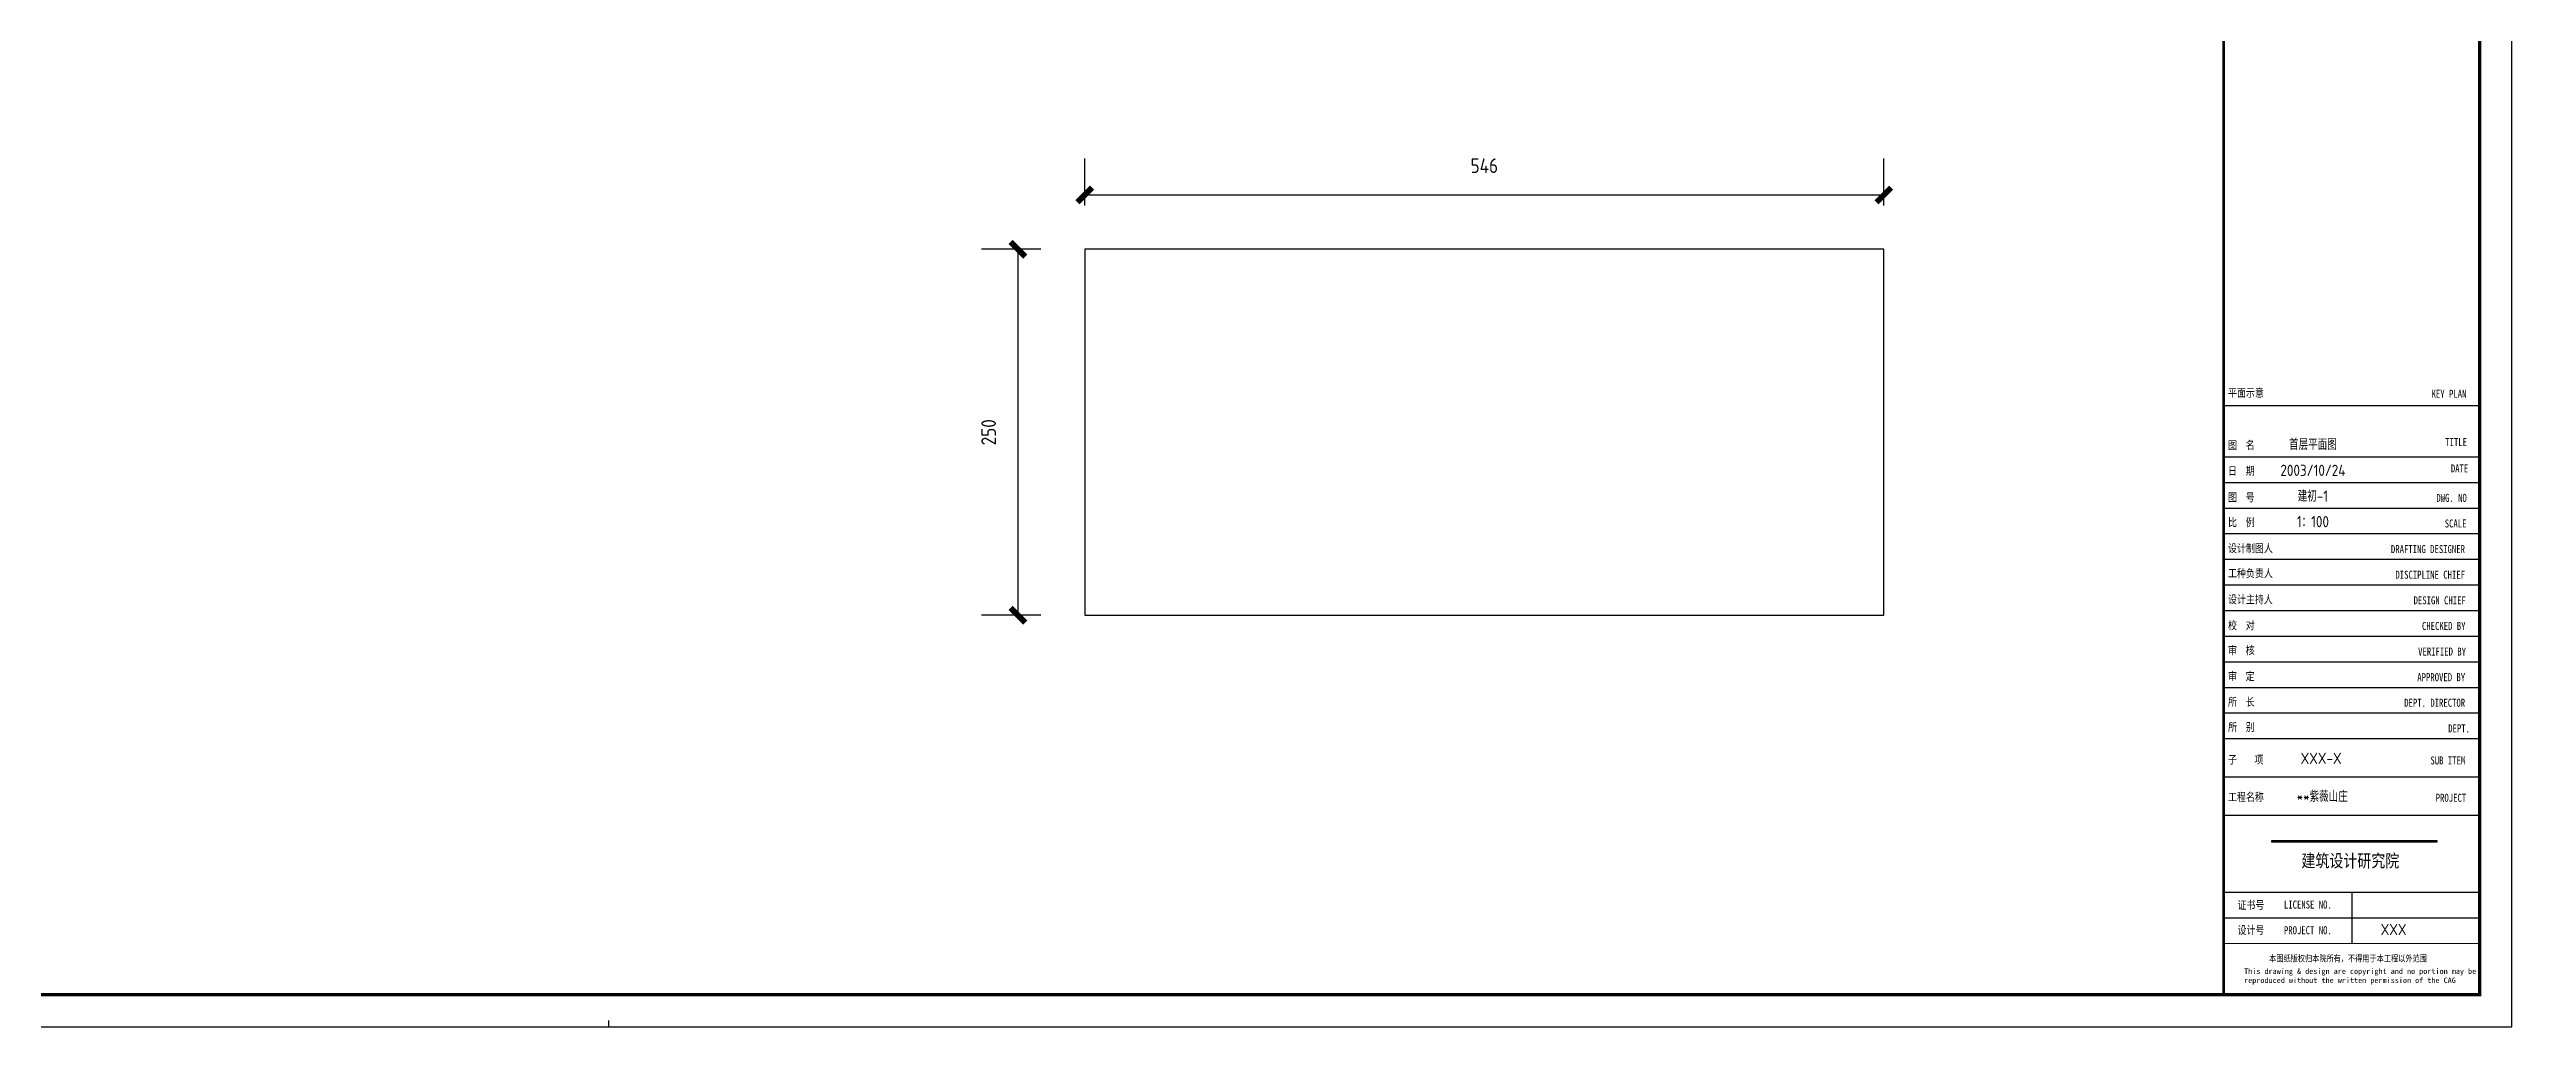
# Model space of a CAD drawing. Extents: x -9001 to 151288, y 75886 to 362543.
# Drawn here: x 30721 to 47547, y 139720 to 146396 of the extents above; entities that cross this region are included whole.
import ezdxf
from ezdxf.enums import TextEntityAlignment as Align

# ---------------------------------------------------------------- set-up
doc = ezdxf.new("R2010")
doc.units = 0
doc.header["$LTSCALE"] = 1000
doc.header["$MEASUREMENT"] = 0
doc.layers.add('PUB_TITLE', color=4, linetype='Continuous')
doc.styles.get("Standard").update_dxf_attribs({"font": 'gbenor.shx', "bigfont": 'gbcbig.shx'})
doc.styles.add('图框', font='')
doc.styles.get('图框').set_extended_font_data('SimSun')
doc.dimstyles.get("Standard").update_dxf_attribs({"dimscale": 100, "dimtxt": 1, "dimasz": 1, "dimexe": 2.5, "dimexo": 3, "dimgap": 1.5, "dimtad": 1, "dimdec": 0, "dimzin": 0, "dimdsep": 46, "dimtxsty": 'Standard', "dimblk": 'ARCHTICK', "dimcen": 0.09, "dimadec": 0, "dimazin": 0, "dimtfac": 1, "dimtdec": 0, "dimtix": 1, "dimtmove": 2, "dimatfit": 3, "dimfxl": 1, "dimtolj": 1, "dimtzin": 0, "dimarcsym": 0})

# ---------------------------------------------------------------- blocks, each defined once
blk = doc.blocks.new('$titleblk$00000167')
blk.add_hatch(color=256).paths.add_polyline_path([(-74.91, 58.12), (-74.91, 57.66), (-23.44, 57.66), (-23.44, 58.12)])
for p, q in [((-90, 194), (-10, 194)), ((-90, 194), (-10, 194)), ((-90, 178), (-10, 178)), ((-90, 170), (-10, 170)), ((-90, 162), (-10, 162)), ((-90, 154), (-10, 154)), ((-90, 146), (-10, 146)), ((-90, 138), (-10, 138)), ((-90, 130), (-10, 130)), ((-90, 122), (-10, 122)), ((-90, 114), (-10, 114)), ((-90, 106), (-10, 106)), ((-90, 98), (-10, 98)), ((-90, 90), (-10, 90)), ((-90, 78), (-10, 78)), ((-50, 42), (-50, 26)), ((-90, 34), (-10, 34)), ((-594.5, 0), (-594.5, 2))]:
    blk.add_line(p, q)
for points in [[(-1189, 0), (0, 0), (0, 841), (-1189, 841)], [(-74.91, 58.12), (-23.44, 58.12), (-23.44, 57.66), (-74.91, 57.66)]]:
    blk.add_lwpolyline(points, close=True)
at = {"const_width": 1}
blk.add_lwpolyline([(-1164, 10), (-10, 10), (-10, 831), (-1164, 831)], close=True, dxfattribs=at)
for points, const_width in [([(-90, 831), (-90, 10)], 0.8), ([(-90, 10), (-10, 10), (-10, 199.96)], 0.8), ([(-90, 66), (-10, 66)], 0.4), ([(-90, 42), (-10, 42)], 0.4), ([(-90, 26), (-10, 26)], 0.4)]:
    blk.add_lwpolyline(points, dxfattribs=dict(const_width=const_width))
at = {"style": '图框', "width": 0.8}
for s, height, p in [('平面示意', 2.5, (-88.65, 196.71)), ('KEY PLAN', 2.5, (-25.05, 196.43)), ('图  名', 2.5, (-88.65, 180.41)), ('TITLE', 2.5, (-20.79, 181.37)), ('日  期', 2.5, (-88.65, 172.37)), ('DATE', 2.5, (-19.03, 173.13)), ('图  号', 2.5, (-88.65, 164.07)), ('DWG. NO', 2.5, (-23.56, 163.93)), ('比  例', 2.5, (-88.65, 156.29)), ('SCALE', 2.5, (-20.94, 155.93)), ('设计制图人', 2.5, (-88.65, 148.18)), ('DRAFTING DESIGNER', 2.5, (-37.74, 147.93)), ('工种负责人', 2.5, (-88.65, 140.37)), ('DISCIPLINE CHIEF', 2.5, (-36.36, 139.93)), ('设计主持人', 2.5, (-88.65, 132.21)), ('DESIGN CHIEF', 2.5, (-30.68, 131.93)), ('校  对', 2.5, (-88.65, 124.09)), ('CHECKED BY', 2.5, (-28.05, 123.93)), ('审  核', 2.5, (-88.65, 116.31)), ('VERIFIED BY', 2.5, (-29.25, 115.93)), ('审  定', 2.5, (-88.65, 108.21)), ('APPROVED BY', 2.5, (-29.52, 107.93)), ('所  长', 2.5, (-88.65, 100.2)), ('DEPT. DIRECTOR', 2.5, (-33.6, 99.93)), ('所  别', 2.5, (-88.65, 92.35)), ('DEPT.', 2.5, (-19.86, 91.93)), ('子    项', 2.5, (-88.65, 82.15)), ('SUB ITEM', 2.5, (-25.4, 81.92)), ('工程名称', 2.5, (-88.65, 70.5)), ('PROJECT', 2.5, (-23.76, 70.26)), ('建筑设计研究院', 4, (-65.71, 49.84)), ('证书号', 2.5, (-85.69, 36.75)), ('LICENSE NO.', 2.5, (-71.18, 36.9)), ('设计号', 2.5, (-85.69, 28.92)), ('PROJECT NO.', 2.5, (-71.18, 28.9)), ('本图纸版权归本院所有，不得用于本工程以外范围', 2, (-75.8, 20.34))]:
    blk.add_text(s, height=height, dxfattribs=at).set_placement(p)
at = {"insert": (-83.62, 18.2), "char_height": 1.7, "width": 72.25, "attachment_point": 1, "style": '图框'}
blk.add_mtext('This drawing & design are copyright and no portion may be reproduced without the written permission of the CAG', dxfattribs=at)
at = {"flags": 4}
for tag, p in [('(扩展图名)', (-62.12, 184.1)), ('图名', (-62.12, 180.13)), ('日期', (-62.12, 172.03)), ('图号', (-62.12, 163.99)), ('比例', (-62.12, 156)), ('子项', (-59.56, 82.07)), ('工程名称', (-59.24, 70.19)), ('设计号', (-36.91, 28.62))]:
    blk.add_attdef(tag, text='', height=3.5, dxfattribs=at).set_placement(p, align=Align.CENTER)
for tag, p in [('设计人', (-64.84, 148.13)), ('负责人', (-64.71, 140.27)), ('主持人', (-64.73, 132.26)), ('校对人', (-64.28, 124.4)), ('审核人', (-63.96, 116.15)), ('审定人', (-64.16, 107.95)), ('所长', (-64.16, 99.76))]:
    blk.add_attdef(tag, p, '', height=3.5)
blk = doc.blocks.new('_ArchTick')
at = {"color": 0, "linetype": 'ByBlock', "const_width": 0.4}
blk.add_lwpolyline([(-0.5, -0.5), (0.5, 0.5)], dxfattribs=at)
blk = doc.blocks.new('*D345')
at = {"color": 0, "lineweight": -2}
for p, q in [((37797, 145330), (37797, 145651)), ((43257, 145330), (43257, 145651)), ((37797, 145401), (43257, 145401))]:
    blk.add_line(p, q, dxfattribs=at)
at = {"layer": 'Defpoints', "color": 0}
for p in [(43257, 145401), (37797, 145030), (43257, 145030)]:
    blk.add_point(p, dxfattribs=at)
at = {"color": 0, "lineweight": -2, "xscale": 100, "yscale": 100, "zscale": 100, "rotation": 180}
blk.add_blockref('_ArchTick', (37797, 145401), dxfattribs=at)
at = {"color": 0, "lineweight": -2, "xscale": 100, "yscale": 100, "zscale": 100}
blk.add_blockref('_ArchTick', (43257, 145401), dxfattribs=at)
at = {"color": 0, "insert": (40527, 145601), "char_height": 100, "attachment_point": 5}
blk.add_mtext('\\A1;546', dxfattribs=at)
blk = doc.blocks.new('*D346')
at = {"color": 0, "lineweight": -2}
for p, q in [((37497, 145030), (37090, 145030)), ((37340, 145030), (37340, 142530)), ((37497, 142530), (37090, 142530))]:
    blk.add_line(p, q, dxfattribs=at)
at = {"layer": 'Defpoints', "color": 0}
for p in [(37797, 145030), (37340, 142530), (37797, 142530)]:
    blk.add_point(p, dxfattribs=at)
at = {"color": 0, "lineweight": -2, "xscale": 100, "yscale": 100, "zscale": 100}
for p, rotation in [((37340, 145030), 90), ((37340, 142530), 270)]:
    blk.add_blockref('_ArchTick', p, dxfattribs=dict(at, rotation=rotation))
at = {"color": 0, "insert": (37140, 143780), "char_height": 100, "attachment_point": 5, "rotation": 90}
blk.add_mtext('\\A1;250', dxfattribs=at)

msp = doc.modelspace()

# ---------------------------------------------------------------- linework, layer by layer
for p, q in [((43256.9, 145030.4), (37796.9, 145030.4)), ((37796.9, 145030.4), (37796.9, 142530.4)), ((43256.9, 142530.4), (43256.9, 145030.4)), ((37796.9, 142530.4), (43256.9, 142530.4))]:
    msp.add_line(p, q)

# ---------------------------------------------------------------- block references
at = {"layer": 'PUB_TITLE', "xscale": 21.86999999999534, "yscale": 21.86999999999534, "zscale": 21.87}
msp.add_blockref('$titleblk$00000167', (47547.2, 139719.5), dxfattribs=at).add_auto_attribs({'比例': '1：100', '图号': '建初-1', '日期': '2003/10/24', '图名': '首层平面图', '子项': 'XXX-X', '工程名称': '**紫薇山庄', '设计号': 'XXX'})

# ---------------------------------------------------------------- dimensions: what is measured, and where the dimension line sits
dim = msp.add_linear_dim(base=(43256.9, 145400.7), p1=(37796.9, 145030.4), p2=(43256.9, 145030.4), dimstyle='Standard', override={"dimlfac": 0.1})
dim.commit()
dim.dimension.update_dxf_attribs({"geometry": '*D345', "text_midpoint": (40526.9, 145600.7)})
dim = msp.add_linear_dim(base=(37339.5, 142530.4), p1=(37796.9, 145030.4), p2=(37796.9, 142530.4), angle=90, dimstyle='Standard', override={"dimlfac": 0.1})
dim.commit()
dim.dimension.update_dxf_attribs({"geometry": '*D346', "text_midpoint": (37139.5, 143780.4)})

doc.saveas('drawing.dxf')
